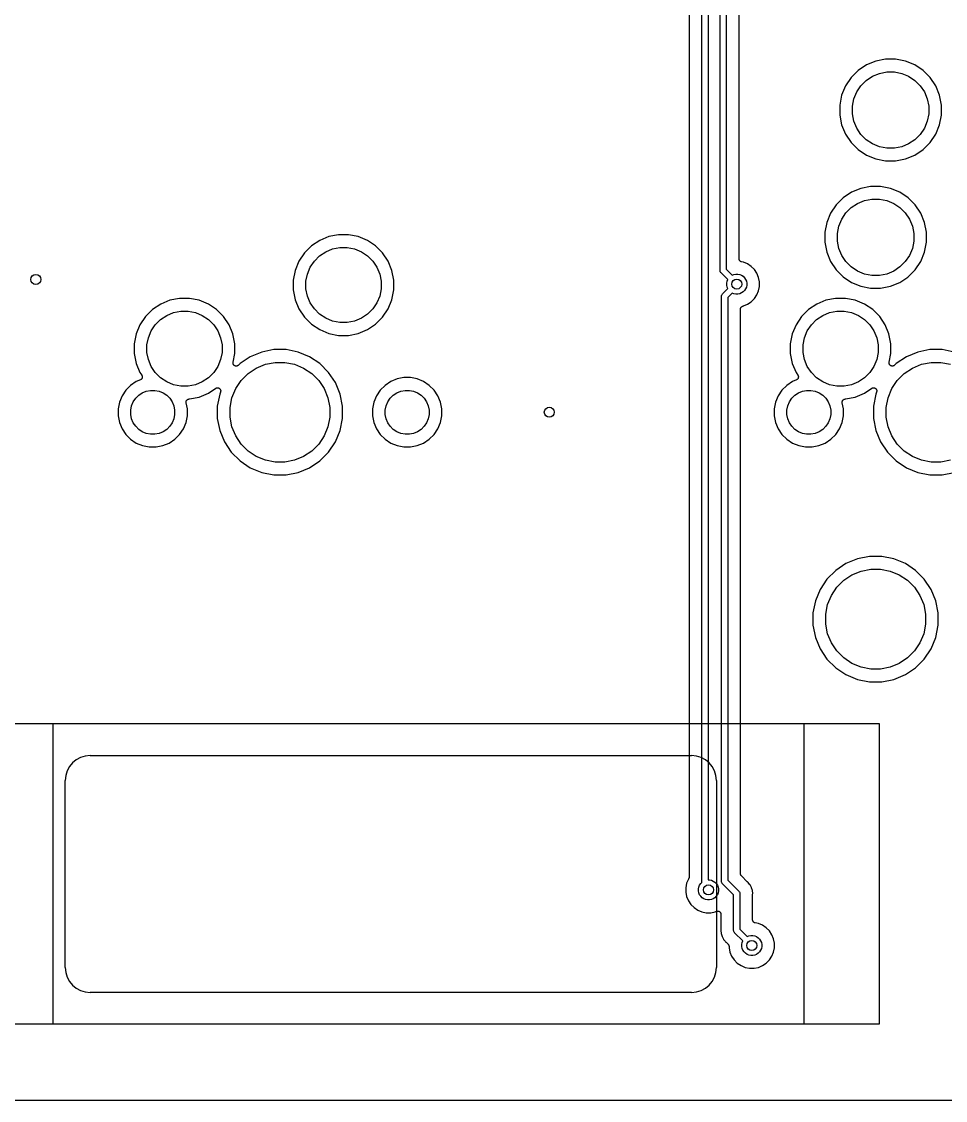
# Model space of a CAD drawing. Extents: x 59 to 2996, y -153 to 1402.
# Drawn here: x 737.1 to 773.98, y 613.82 to 656.88 of the extents above; entities that cross this region are included whole.
import ezdxf

# ---------------------------------------------------------------- set-up
doc = ezdxf.new("R2010")
doc.units = 0
doc.layers.get('0').update_dxf_attribs({"linetype": 'CONTINUOUS'})
doc.layers.add('BLACK', color=7, linetype='CONTINUOUS')
doc.layers.add('OLED', color=7, linetype='CONTINUOUS')

msp = doc.modelspace()

# ---------------------------------------------------------------- linework, layer by layer
for p, q in [((733.341, 628.857), (771.341, 628.857)), ((738.341, 628.857), (738.341, 616.857)), ((768.341, 616.857), (768.341, 628.857)), ((771.341, 628.857), (771.341, 616.857)), ((739.841, 627.584), (763.841, 627.584)), ((738.841, 619.127), (738.841, 626.584)), ((764.841, 626.584), (764.841, 619.127)), ((763.841, 618.127), (739.841, 618.127)), ((771.341, 616.857), (733.341, 616.857))]:
    msp.add_line(p, q)
for centre, start, end in [((739.841, 626.584), 90, 180), ((763.841, 626.584), 0, 90), ((739.841, 619.127), 180, 270), ((763.841, 619.127), 270, 0)]:
    msp.add_arc(centre, 1, start, end)
at = {"layer": 'BLACK', "linetype": 'Continuous'}
msp.add_line((765.799, 645.401), (765.799, 645.401), dxfattribs=at)
for points in [[(763.75, 675.533), (763.75, 634.871), (763.75, 634.871), (763.75, 622.733), (763.75, 622.733), (763.75, 622.733), (763.75, 622.733), (763.75, 622.731), (763.748, 622.72), (763.747, 622.708), (763.747, 622.707), (763.747, 622.707), (763.743, 622.696), (763.74, 622.684), (763.74, 622.684), (763.739, 622.683), (763.734, 622.673), (763.728, 622.663), (763.719, 622.648), (763.65, 622.483), (763.615, 622.307), (763.615, 622.128), (763.65, 621.953), (763.719, 621.788), (763.818, 621.639), (763.944, 621.513), (764.093, 621.413), (764.258, 621.345), (764.434, 621.31), (764.613, 621.31), (764.788, 621.345), (764.841, 621.367), (764.842, 621.367), (764.842, 621.367), (764.842, 621.367), (764.843, 621.367), (764.855, 621.371), (764.866, 621.374), (764.866, 621.374), (764.867, 621.374), (764.879, 621.375), (764.891, 621.376), (764.891, 621.376), (764.891, 621.376), (764.903, 621.375), (764.915, 621.374), (764.916, 621.374), (764.916, 621.374), (764.927, 621.37), (764.939, 621.366), (764.939, 621.366), (764.94, 621.366), (764.95, 621.36), (764.961, 621.355), (764.961, 621.354), (764.961, 621.354), (764.971, 621.347), (764.98, 621.339), (764.98, 621.339), (764.98, 621.338), (764.988, 621.329), (764.996, 621.32), (764.996, 621.319), (764.996, 621.319), (765.001, 621.309), (765.007, 621.298), (765.007, 621.297), (765.007, 621.297), (765.011, 621.286), (765.014, 621.274), (765.014, 621.274), (765.015, 621.273), (765.016, 621.261), (765.017, 621.249), (765.017, 620.638), (765.017, 620.636), (765.016, 620.631), (765.016, 620.626), (765.014, 620.601), (765.026, 620.477), (765.062, 620.357), (765.121, 620.247), (765.126, 620.242), (765.126, 620.242), (765.184, 620.17), (765.184, 620.17), (765.2, 620.151), (765.219, 620.135), (765.221, 620.134), (765.224, 620.13), (765.229, 620.127), (765.305, 620.051), (765.305, 620.05), (765.305, 620.05), (765.305, 620.05), (765.306, 620.049), (765.313, 620.04), (765.321, 620.031), (765.321, 620.031), (765.321, 620.03), (765.327, 620.02), (765.332, 620.009), (765.332, 620.009), (765.333, 620.008), (765.336, 619.997), (765.339, 619.986), (765.339, 619.985), (765.34, 619.984), (765.341, 619.973), (765.342, 619.961), (765.342, 619.911), (765.377, 619.736), (765.445, 619.571), (765.545, 619.422), (765.671, 619.295), (765.82, 619.196), (765.985, 619.128), (766.16, 619.093), (766.339, 619.093), (766.515, 619.128), (766.68, 619.196), (766.829, 619.295), (766.955, 619.422), (767.054, 619.571), (767.123, 619.736), (767.158, 619.911), (767.158, 620.09), (767.123, 620.266), (767.054, 620.431), (766.955, 620.58), (766.829, 620.706), (766.68, 620.805), (766.515, 620.874), (766.385, 620.9), (766.384, 620.9), (766.384, 620.9), (766.384, 620.9), (766.383, 620.9), (766.372, 620.904), (766.361, 620.907), (766.36, 620.907), (766.36, 620.907), (766.349, 620.913), (766.339, 620.919), (766.338, 620.919), (766.338, 620.919), (766.329, 620.927), (766.32, 620.935), (766.319, 620.935), (766.319, 620.935), (766.312, 620.945), (766.304, 620.954), (766.304, 620.954), (766.303, 620.955), (766.298, 620.965), (766.292, 620.976), (766.292, 620.976), (766.292, 620.977), (766.289, 620.988), (766.285, 621), (766.285, 621), (766.285, 621), (766.284, 621.012), (766.283, 621.024), (766.283, 622.032), (766.283, 622.034), (766.283, 622.039), (766.283, 622.044), (766.286, 622.069), (766.274, 622.193), (766.242, 622.297), (766.237, 622.313), (766.179, 622.423), (766.175, 622.427), (766.175, 622.427), (766.1, 622.519), (766.08, 622.535), (766.079, 622.536), (766.075, 622.54), (766.071, 622.543), (765.836, 622.778), (765.836, 622.778), (765.836, 622.778), (765.836, 622.778), (765.835, 622.779), (765.828, 622.789), (765.82, 622.798), (765.82, 622.798), (765.819, 622.799), (765.814, 622.809), (765.809, 622.82), (765.808, 622.82), (765.808, 622.821), (765.805, 622.832), (765.801, 622.843), (765.801, 622.844), (765.801, 622.845), (765.8, 622.856), (765.799, 622.868), (765.799, 645.4), (765.799, 645.401), (765.799, 645.401), (765.799, 645.402), (765.8, 645.414), (765.802, 645.426), (765.802, 645.426), (765.802, 645.427), (765.805, 645.438), (765.809, 645.45), (765.809, 645.45), (765.809, 645.45), (765.815, 645.461), (765.821, 645.471), (765.821, 645.472), (765.821, 645.472), (765.829, 645.481), (765.836, 645.49), (765.837, 645.491), (765.837, 645.491), (765.846, 645.499), (765.856, 645.506), (765.856, 645.506), (765.856, 645.507), (765.867, 645.512), (765.878, 645.518), (765.878, 645.518), (765.878, 645.518), (765.89, 645.521), (765.901, 645.525), (765.915, 645.528), (766.08, 645.596), (766.229, 645.695), (766.355, 645.822), (766.454, 645.971), (766.523, 646.136), (766.558, 646.311), (766.558, 646.49), (766.523, 646.666), (766.454, 646.831), (766.355, 646.98), (766.229, 647.106), (766.08, 647.205), (765.915, 647.274), (765.843, 647.288), (765.842, 647.288), (765.842, 647.288), (765.842, 647.288), (765.841, 647.288), (765.83, 647.292), (765.819, 647.296), (765.818, 647.296), (765.818, 647.296), (765.807, 647.302), (765.797, 647.307), (765.796, 647.308), (765.796, 647.308), (765.787, 647.316), (765.778, 647.323), (765.777, 647.324), (765.777, 647.324), (765.77, 647.333), (765.762, 647.342), (765.762, 647.343), (765.761, 647.343), (765.756, 647.354), (765.75, 647.364), (765.75, 647.365), (765.75, 647.365), (765.747, 647.377), (765.743, 647.388), (765.743, 647.388), (765.743, 647.389), (765.742, 647.401), (765.741, 647.413), (765.741, 661.673)], [(764.508, 675.518), (764.508, 634.84), (764.508, 634.84), (764.508, 634.767), (764.508, 634.551), (764.508, 634.551), (764.508, 622.618), (764.563, 622.618), (764.64, 622.602), (764.713, 622.572), (764.778, 622.528), (764.834, 622.473), (764.878, 622.407), (764.908, 622.334), (764.923, 622.257), (764.923, 622.178), (764.908, 622.101), (764.878, 622.028), (764.834, 621.963), (764.778, 621.907), (764.713, 621.863), (764.64, 621.833), (764.563, 621.818), (764.484, 621.818), (764.407, 621.833), (764.334, 621.863), (764.268, 621.907), (764.213, 621.963), (764.169, 622.028), (764.139, 622.101), (764.123, 622.178), (764.123, 622.257), (764.139, 622.334), (764.169, 622.407), (764.213, 622.473), (764.258, 622.518), (764.258, 634.84), (764.258, 634.84), (764.258, 675.564)], [(765.233, 661.996), (765.233, 646.995), (765.469, 646.759), (765.533, 646.785), (765.61, 646.801), (765.689, 646.801), (765.766, 646.785), (765.839, 646.755), (765.905, 646.711), (765.96, 646.656), (766.004, 646.59), (766.034, 646.517), (766.05, 646.44), (766.05, 646.361), (766.034, 646.284), (766.004, 646.211), (765.96, 646.146), (765.905, 646.09), (765.839, 646.046), (765.766, 646.016), (765.689, 646.001), (765.61, 646.001), (765.533, 646.016), (765.469, 646.043), (765.291, 645.865), (765.291, 622.605), (765.734, 622.162), (765.739, 622.158), (765.743, 622.153), (765.743, 622.153), (765.753, 622.141), (765.754, 622.139), (765.766, 622.117), (765.773, 622.094), (765.775, 622.075), (765.775, 622.075), (765.775, 622.069), (765.775, 622.063), (765.775, 620.653), (766.069, 620.359), (766.133, 620.385), (766.21, 620.401), (766.289, 620.401), (766.366, 620.385), (766.439, 620.355), (766.505, 620.311), (766.56, 620.256), (766.604, 620.19), (766.634, 620.117), (766.65, 620.04), (766.65, 619.961), (766.634, 619.884), (766.604, 619.811), (766.56, 619.746), (766.505, 619.69), (766.439, 619.646), (766.366, 619.616), (766.289, 619.601), (766.21, 619.601), (766.133, 619.616), (766.06, 619.646), (765.995, 619.69), (765.939, 619.746), (765.895, 619.811), (765.865, 619.884), (765.85, 619.961), (765.85, 620.04), (765.865, 620.117), (765.892, 620.182), (765.566, 620.508), (765.561, 620.512), (765.557, 620.517), (765.557, 620.517), (765.545, 620.531), (765.534, 620.553), (765.528, 620.571), (765.527, 620.576), (765.525, 620.595), (765.525, 620.595), (765.524, 620.601), (765.525, 620.607), (765.525, 622.018), (765.082, 622.46), (765.077, 622.464), (765.073, 622.469), (765.062, 622.483), (765.05, 622.505), (765.043, 622.529), (765.041, 622.542), (765.041, 622.547), (765.04, 622.553), (765.041, 622.559), (765.041, 645.911), (765.04, 645.917), (765.041, 645.923), (765.041, 645.923), (765.043, 645.941), (765.05, 645.965), (765.062, 645.987), (765.077, 646.006), (765.082, 646.01), (765.292, 646.22), (765.265, 646.284), (765.25, 646.361), (765.25, 646.44), (765.265, 646.517), (765.292, 646.582), (765.024, 646.85), (765.019, 646.854), (765.015, 646.859), (765.015, 646.859), (765.003, 646.873), (764.992, 646.895), (764.985, 646.918), (764.982, 646.943), (764.983, 646.949), (764.983, 661.996)], [(774.336, 643.689), (773.853, 643.785), (773.36, 643.785), (772.876, 643.689), (772.421, 643.5), (772.011, 643.226), (771.95, 643.165), (771.949, 643.164), (771.949, 643.164), (771.949, 643.164), (771.949, 643.163), (771.939, 643.156), (771.929, 643.148), (771.929, 643.148), (771.929, 643.148), (771.918, 643.142), (771.907, 643.137), (771.907, 643.137), (771.907, 643.137), (771.895, 643.133), (771.884, 643.13), (771.884, 643.13), (771.883, 643.13), (771.871, 643.129), (771.859, 643.128), (771.859, 643.128), (771.859, 643.128), (771.847, 643.129), (771.834, 643.13), (771.834, 643.13), (771.834, 643.13), (771.823, 643.134), (771.811, 643.138), (771.811, 643.138), (771.81, 643.138), (771.8, 643.143), (771.789, 643.149), (771.789, 643.149), (771.789, 643.149), (771.779, 643.157), (771.77, 643.165), (771.77, 643.165), (771.77, 643.165), (771.762, 643.175), (771.754, 643.184), (771.754, 643.184), (771.754, 643.185), (771.748, 643.195), (771.743, 643.206), (771.742, 643.206), (771.742, 643.207), (771.739, 643.218), (771.735, 643.23), (771.735, 643.23), (771.735, 643.23), (771.734, 643.243), (771.733, 643.255), (771.733, 643.255), (771.733, 643.255), (771.734, 643.267), (771.735, 643.279), (771.804, 643.625), (771.804, 644.021), (771.727, 644.409), (771.576, 644.774), (771.356, 645.103), (771.076, 645.383), (770.747, 645.602), (770.382, 645.754), (769.994, 645.831), (769.598, 645.831), (769.211, 645.754), (768.845, 645.602), (768.516, 645.383), (768.237, 645.103), (768.017, 644.774), (767.865, 644.409), (767.788, 644.021), (767.788, 643.625), (767.865, 643.237), (768.017, 642.872), (768.089, 642.763), (768.09, 642.762), (768.09, 642.762), (768.09, 642.762), (768.09, 642.762), (768.096, 642.751), (768.101, 642.74), (768.102, 642.74), (768.102, 642.74), (768.105, 642.728), (768.108, 642.717), (768.108, 642.716), (768.109, 642.716), (768.11, 642.704), (768.111, 642.692), (768.111, 642.692), (768.111, 642.691), (768.109, 642.679), (768.108, 642.667), (768.108, 642.667), (768.108, 642.667), (768.104, 642.655), (768.101, 642.644), (768.101, 642.643), (768.101, 642.643), (768.095, 642.633), (768.089, 642.622), (768.089, 642.622), (768.089, 642.621), (768.081, 642.612), (768.073, 642.603), (768.073, 642.602), (768.073, 642.602), (768.063, 642.595), (768.054, 642.587), (768.054, 642.587), (768.054, 642.587), (768.043, 642.581), (768.032, 642.575), (767.871, 642.509), (767.645, 642.357), (767.452, 642.165), (767.301, 641.938), (767.196, 641.686), (767.143, 641.419), (767.143, 641.147), (767.196, 640.88), (767.301, 640.628), (767.452, 640.401), (767.645, 640.209), (767.871, 640.057), (768.123, 639.953), (768.39, 639.9), (768.662, 639.9), (768.93, 639.953), (769.181, 640.057), (769.408, 640.209), (769.6, 640.401), (769.752, 640.628), (769.856, 640.88), (769.909, 641.147), (769.909, 641.419), (769.861, 641.663), (769.861, 641.664), (769.861, 641.664), (769.861, 641.664), (769.86, 641.665), (769.859, 641.677), (769.858, 641.689), (769.858, 641.689), (769.858, 641.69), (769.86, 641.702), (769.861, 641.713), (769.861, 641.714), (769.861, 641.714), (769.865, 641.726), (769.868, 641.737), (769.868, 641.738), (769.868, 641.738), (769.874, 641.748), (769.88, 641.759), (769.88, 641.759), (769.88, 641.76), (769.888, 641.769), (769.896, 641.778), (769.896, 641.778), (769.896, 641.779), (769.906, 641.786), (769.915, 641.794), (769.915, 641.794), (769.916, 641.794), (769.926, 641.8), (769.937, 641.805), (769.937, 641.805), (769.938, 641.806), (769.949, 641.809), (769.961, 641.813), (769.961, 641.813), (769.961, 641.813), (769.973, 641.814), (769.985, 641.815), (769.994, 641.815), (770.382, 641.892), (770.747, 642.043), (771.043, 642.241), (771.045, 642.242), (771.045, 642.242), (771.045, 642.242), (771.045, 642.242), (771.056, 642.248), (771.067, 642.254), (771.067, 642.254), (771.067, 642.254), (771.078, 642.257), (771.09, 642.26), (771.091, 642.26), (771.091, 642.261), (771.103, 642.262), (771.115, 642.263), (771.115, 642.263), (771.115, 642.263), (771.128, 642.261), (771.14, 642.26), (771.14, 642.26), (771.14, 642.26), (771.152, 642.256), (771.163, 642.253), (771.164, 642.253), (771.164, 642.253), (771.174, 642.247), (771.185, 642.241), (771.185, 642.241), (771.185, 642.241), (771.194, 642.233), (771.204, 642.225), (771.204, 642.225), (771.204, 642.225), (771.212, 642.216), (771.22, 642.206), (771.22, 642.206), (771.22, 642.205), (771.226, 642.195), (771.231, 642.184), (771.231, 642.184), (771.232, 642.184), (771.235, 642.172), (771.239, 642.16), (771.239, 642.16), (771.239, 642.16), (771.24, 642.148), (771.241, 642.135), (771.241, 642.135), (771.241, 642.135), (771.24, 642.123), (771.238, 642.111), (771.238, 642.111), (771.238, 642.11), (771.235, 642.099), (771.231, 642.087), (771.2, 642.013), (771.104, 641.529), (771.104, 641.037), (771.2, 640.553), (771.389, 640.098), (771.663, 639.688), (772.011, 639.34), (772.421, 639.066), (772.876, 638.877), (773.36, 638.781), (773.853, 638.781), (774.336, 638.877)], [(774.188, 639.366), (773.803, 639.289), (773.41, 639.289), (773.025, 639.366), (772.662, 639.516), (772.335, 639.734), (772.057, 640.012), (771.839, 640.338), (771.689, 640.701), (771.612, 641.087), (771.612, 641.479), (771.689, 641.865), (771.839, 642.227), (772.057, 642.554), (772.335, 642.832), (772.662, 643.05), (773.025, 643.2), (773.41, 643.277), (773.803, 643.277), (774.188, 643.2)], [(807.771, 613.816), (734.64, 613.816)]]:
    msp.add_lwpolyline(points, dxfattribs=at)
for points in [[(771.198, 655.302), (770.828, 655.149), (770.495, 654.926), (770.212, 654.643), (769.99, 654.31), (769.837, 653.941), (769.759, 653.548), (769.759, 653.148), (769.837, 652.755), (769.99, 652.385), (770.212, 652.053), (770.495, 651.77), (770.828, 651.547), (771.198, 651.394), (771.591, 651.316), (771.991, 651.316), (772.383, 651.394), (772.753, 651.547), (773.086, 651.77), (773.369, 652.053), (773.591, 652.385), (773.745, 652.755), (773.823, 653.148), (773.823, 653.548), (773.745, 653.941), (773.591, 654.31), (773.369, 654.643), (773.086, 654.926), (772.753, 655.149), (772.383, 655.302), (771.991, 655.38), (771.591, 655.38)], [(772.513, 654.699), (772.762, 654.532), (772.975, 654.319), (773.141, 654.07), (773.256, 653.792), (773.315, 653.498), (773.315, 653.198), (773.256, 652.903), (773.141, 652.626), (772.975, 652.376), (772.762, 652.164), (772.513, 651.997), (772.235, 651.883), (771.941, 651.824), (771.641, 651.824), (771.346, 651.883), (771.069, 651.997), (770.819, 652.164), (770.607, 652.376), (770.44, 652.626), (770.325, 652.903), (770.267, 653.198), (770.267, 653.498), (770.325, 653.792), (770.44, 654.07), (770.607, 654.319), (770.819, 654.532), (771.069, 654.699), (771.346, 654.813), (771.641, 654.872), (771.941, 654.872), (772.235, 654.813)], [(770.602, 650.222), (770.232, 650.069), (769.899, 649.846), (769.616, 649.563), (769.394, 649.23), (769.241, 648.861), (769.162, 648.468), (769.162, 648.068), (769.241, 647.675), (769.394, 647.305), (769.616, 646.973), (769.899, 646.69), (770.232, 646.467), (770.602, 646.314), (770.994, 646.236), (771.395, 646.236), (771.787, 646.314), (772.157, 646.467), (772.474, 646.679), (772.474, 646.679), (772.49, 646.69), (772.773, 646.973), (772.995, 647.305), (773.148, 647.675), (773.226, 648.068), (773.226, 648.468), (773.148, 648.861), (772.995, 649.23), (772.773, 649.563), (772.49, 649.846), (772.157, 650.069), (771.787, 650.222), (771.395, 650.3), (770.994, 650.3)], [(771.916, 649.619), (772.166, 649.452), (772.378, 649.239), (772.545, 648.99), (772.66, 648.712), (772.718, 648.418), (772.718, 648.118), (772.66, 647.823), (772.545, 647.546), (772.378, 647.296), (772.166, 647.084), (771.916, 646.917), (771.639, 646.803), (771.345, 646.744), (771.044, 646.744), (770.75, 646.803), (770.473, 646.917), (770.223, 647.084), (770.011, 647.296), (769.844, 647.546), (769.729, 647.823), (769.67, 648.118), (769.67, 648.418), (769.729, 648.712), (769.844, 648.99), (770.011, 649.239), (770.223, 649.452), (770.473, 649.619), (770.75, 649.733), (771.044, 649.792), (771.345, 649.792), (771.639, 649.733)], [(749.367, 648.294), (749.001, 648.142), (748.672, 647.923), (748.393, 647.643), (748.173, 647.314), (748.022, 646.949), (747.944, 646.561), (747.944, 646.165), (748.022, 645.777), (748.173, 645.412), (748.393, 645.083), (748.672, 644.803), (749.001, 644.583), (749.367, 644.432), (749.755, 644.355), (750.15, 644.355), (750.538, 644.432), (750.904, 644.583), (751.233, 644.803), (751.512, 645.083), (751.732, 645.412), (751.883, 645.777), (751.96, 646.165), (751.96, 646.561), (751.883, 646.949), (751.732, 647.314), (751.512, 647.643), (751.233, 647.923), (750.904, 648.142), (750.538, 648.294), (750.15, 648.371), (749.755, 648.371)], [(750.663, 647.692), (750.909, 647.528), (751.118, 647.319), (751.282, 647.073), (751.395, 646.8), (751.452, 646.511), (751.452, 646.215), (751.395, 645.925), (751.282, 645.652), (751.118, 645.407), (750.909, 645.198), (750.663, 645.034), (750.39, 644.921), (750.1, 644.863), (749.805, 644.863), (749.515, 644.921), (749.242, 645.034), (748.996, 645.198), (748.787, 645.407), (748.623, 645.652), (748.51, 645.925), (748.452, 646.215), (748.452, 646.511), (748.51, 646.8), (748.623, 647.073), (748.787, 647.319), (748.996, 647.528), (749.242, 647.692), (749.515, 647.805), (749.805, 647.863), (750.1, 647.863), (750.39, 647.805)], [(749.63, 642.468), (749.356, 642.878), (749.007, 643.226), (748.598, 643.5), (748.142, 643.689), (747.659, 643.785), (747.166, 643.785), (746.683, 643.689), (746.227, 643.5), (745.818, 643.226), (745.756, 643.165), (745.755, 643.164), (745.755, 643.164), (745.755, 643.164), (745.755, 643.163), (745.745, 643.156), (745.736, 643.148), (745.736, 643.148), (745.735, 643.148), (745.725, 643.142), (745.714, 643.137), (745.714, 643.137), (745.713, 643.137), (745.702, 643.133), (745.69, 643.13), (745.69, 643.13), (745.69, 643.13), (745.677, 643.129), (745.665, 643.128), (745.665, 643.128), (745.665, 643.128), (745.653, 643.129), (745.641, 643.13), (745.64, 643.13), (745.64, 643.13), (745.629, 643.134), (745.617, 643.138), (745.617, 643.138), (745.617, 643.138), (745.606, 643.143), (745.595, 643.149), (745.595, 643.149), (745.595, 643.149), (745.585, 643.157), (745.576, 643.165), (745.576, 643.165), (745.576, 643.165), (745.568, 643.175), (745.56, 643.184), (745.56, 643.184), (745.56, 643.185), (745.555, 643.195), (745.549, 643.206), (745.549, 643.206), (745.549, 643.207), (745.545, 643.218), (745.542, 643.23), (745.542, 643.23), (745.542, 643.23), (745.54, 643.243), (745.539, 643.255), (745.539, 643.255), (745.539, 643.255), (745.541, 643.267), (745.542, 643.279), (745.61, 643.625), (745.61, 644.021), (745.533, 644.409), (745.382, 644.774), (745.162, 645.103), (744.883, 645.383), (744.554, 645.602), (744.188, 645.754), (743.8, 645.831), (743.405, 645.831), (743.017, 645.754), (742.651, 645.602), (742.322, 645.383), (742.043, 645.103), (741.823, 644.774), (741.672, 644.409), (741.594, 644.021), (741.594, 643.625), (741.672, 643.237), (741.823, 642.872), (741.896, 642.763), (741.896, 642.762), (741.896, 642.762), (741.896, 642.762), (741.897, 642.762), (741.902, 642.751), (741.908, 642.74), (741.908, 642.74), (741.908, 642.74), (741.911, 642.728), (741.915, 642.717), (741.915, 642.716), (741.915, 642.716), (741.916, 642.704), (741.917, 642.692), (741.917, 642.692), (741.917, 642.691), (741.916, 642.679), (741.914, 642.667), (741.914, 642.667), (741.914, 642.667), (741.911, 642.655), (741.907, 642.644), (741.907, 642.643), (741.907, 642.643), (741.901, 642.633), (741.895, 642.622), (741.895, 642.622), (741.895, 642.621), (741.887, 642.612), (741.88, 642.603), (741.879, 642.602), (741.879, 642.602), (741.87, 642.595), (741.86, 642.587), (741.86, 642.587), (741.86, 642.587), (741.849, 642.581), (741.839, 642.575), (741.677, 642.509), (741.451, 642.357), (741.258, 642.165), (741.107, 641.938), (741.003, 641.686), (740.949, 641.419), (740.949, 641.147), (741.003, 640.88), (741.107, 640.628), (741.258, 640.401), (741.451, 640.209), (741.677, 640.057), (741.929, 639.953), (742.196, 639.9), (742.469, 639.9), (742.736, 639.953), (742.988, 640.057), (743.214, 640.209), (743.407, 640.401), (743.558, 640.628), (743.662, 640.88), (743.715, 641.147), (743.715, 641.419), (743.667, 641.663), (743.667, 641.664), (743.667, 641.664), (743.667, 641.664), (743.667, 641.665), (743.666, 641.677), (743.665, 641.689), (743.665, 641.689), (743.665, 641.69), (743.666, 641.702), (743.667, 641.713), (743.667, 641.714), (743.667, 641.714), (743.671, 641.726), (743.674, 641.737), (743.675, 641.738), (743.675, 641.738), (743.68, 641.748), (743.686, 641.759), (743.686, 641.759), (743.687, 641.76), (743.694, 641.769), (743.702, 641.778), (743.702, 641.778), (743.703, 641.779), (743.712, 641.786), (743.721, 641.794), (743.722, 641.794), (743.722, 641.794), (743.732, 641.8), (743.743, 641.805), (743.743, 641.805), (743.744, 641.806), (743.755, 641.809), (743.767, 641.813), (743.767, 641.813), (743.768, 641.813), (743.78, 641.814), (743.792, 641.815), (743.8, 641.815), (744.188, 641.892), (744.554, 642.043), (744.85, 642.241), (744.851, 642.242), (744.851, 642.242), (744.851, 642.242), (744.851, 642.242), (744.862, 642.248), (744.873, 642.254), (744.873, 642.254), (744.873, 642.254), (744.885, 642.257), (744.897, 642.26), (744.897, 642.26), (744.897, 642.261), (744.909, 642.262), (744.921, 642.263), (744.921, 642.263), (744.922, 642.263), (744.934, 642.261), (744.946, 642.26), (744.946, 642.26), (744.946, 642.26), (744.958, 642.256), (744.97, 642.253), (744.97, 642.253), (744.97, 642.253), (744.98, 642.247), (744.991, 642.241), (744.992, 642.241), (744.992, 642.241), (745.001, 642.233), (745.01, 642.225), (745.011, 642.225), (745.011, 642.225), (745.018, 642.216), (745.026, 642.206), (745.026, 642.206), (745.026, 642.205), (745.032, 642.195), (745.038, 642.184), (745.038, 642.184), (745.038, 642.184), (745.041, 642.172), (745.045, 642.16), (745.045, 642.16), (745.045, 642.16), (745.046, 642.148), (745.047, 642.135), (745.047, 642.135), (745.047, 642.135), (745.046, 642.123), (745.045, 642.111), (745.045, 642.111), (745.045, 642.11), (745.041, 642.099), (745.038, 642.087), (745.007, 642.013), (744.911, 641.529), (744.911, 641.037), (745.007, 640.553), (745.195, 640.098), (745.469, 639.688), (745.818, 639.34), (746.227, 639.066), (746.683, 638.877), (747.166, 638.781), (747.659, 638.781), (748.142, 638.877), (748.598, 639.066), (749.007, 639.34), (749.356, 639.688), (749.63, 640.098), (749.818, 640.553), (749.914, 641.037), (749.914, 641.529), (749.818, 642.013)], [(744.313, 645.152), (744.559, 644.988), (744.768, 644.779), (744.932, 644.533), (745.045, 644.26), (745.102, 643.971), (745.102, 643.675), (745.045, 643.385), (744.932, 643.112), (744.768, 642.867), (744.559, 642.658), (744.313, 642.494), (744.04, 642.381), (743.75, 642.323), (743.455, 642.323), (743.165, 642.381), (742.892, 642.494), (742.646, 642.658), (742.437, 642.867), (742.273, 643.112), (742.16, 643.385), (742.102, 643.675), (742.102, 643.971), (742.16, 644.26), (742.273, 644.533), (742.437, 644.779), (742.646, 644.988), (742.892, 645.152), (743.165, 645.265), (743.455, 645.323), (743.75, 645.323), (744.04, 645.265)], [(770.507, 645.152), (770.752, 644.988), (770.961, 644.779), (771.126, 644.533), (771.239, 644.26), (771.296, 643.971), (771.296, 643.675), (771.239, 643.385), (771.126, 643.112), (770.961, 642.867), (770.752, 642.658), (770.507, 642.494), (770.234, 642.381), (769.944, 642.323), (769.649, 642.323), (769.359, 642.381), (769.086, 642.494), (768.84, 642.658), (768.631, 642.867), (768.467, 643.112), (768.354, 643.385), (768.296, 643.675), (768.296, 643.971), (768.354, 644.26), (768.467, 644.533), (768.631, 644.779), (768.84, 644.988), (769.086, 645.152), (769.359, 645.265), (769.649, 645.323), (769.944, 645.323), (770.234, 645.265)], [(748.357, 643.05), (748.684, 642.832), (748.961, 642.554), (749.179, 642.227), (749.33, 641.865), (749.406, 641.479), (749.406, 641.087), (749.33, 640.701), (749.179, 640.338), (748.961, 640.012), (748.684, 639.734), (748.357, 639.516), (747.994, 639.366), (747.609, 639.289), (747.216, 639.289), (746.831, 639.366), (746.468, 639.516), (746.141, 639.734), (745.864, 640.012), (745.646, 640.338), (745.495, 640.701), (745.419, 641.087), (745.419, 641.479), (745.495, 641.865), (745.646, 642.227), (745.864, 642.554), (746.141, 642.832), (746.468, 643.05), (746.831, 643.2), (747.216, 643.277), (747.609, 643.277), (747.994, 643.2)], [(752.089, 642.613), (751.837, 642.509), (751.611, 642.357), (751.418, 642.165), (751.267, 641.938), (751.163, 641.686), (751.109, 641.419), (751.109, 641.147), (751.163, 640.88), (751.267, 640.628), (751.418, 640.401), (751.611, 640.209), (751.837, 640.057), (752.089, 639.953), (752.356, 639.9), (752.629, 639.9), (752.896, 639.953), (753.148, 640.057), (753.374, 640.209), (753.567, 640.401), (753.718, 640.628), (753.822, 640.88), (753.875, 641.147), (753.875, 641.419), (753.822, 641.686), (753.718, 641.938), (753.567, 642.165), (753.374, 642.357), (753.148, 642.509), (752.896, 642.613), (752.629, 642.666), (752.356, 642.666)], [(742.747, 642.058), (742.89, 641.963), (743.012, 641.841), (743.108, 641.697), (743.174, 641.538), (743.207, 641.369), (743.207, 641.197), (743.174, 641.028), (743.108, 640.868), (743.012, 640.725), (742.89, 640.603), (742.747, 640.508), (742.588, 640.442), (742.419, 640.408), (742.246, 640.408), (742.077, 640.442), (741.918, 640.508), (741.775, 640.603), (741.653, 640.725), (741.557, 640.868), (741.491, 641.028), (741.457, 641.197), (741.457, 641.369), (741.491, 641.538), (741.557, 641.697), (741.653, 641.841), (741.775, 641.963), (741.918, 642.058), (742.077, 642.124), (742.246, 642.158), (742.419, 642.158), (742.588, 642.124)], [(752.907, 642.058), (753.05, 641.963), (753.172, 641.841), (753.268, 641.697), (753.334, 641.538), (753.367, 641.369), (753.367, 641.197), (753.334, 641.028), (753.268, 640.868), (753.172, 640.725), (753.05, 640.603), (752.907, 640.508), (752.748, 640.442), (752.579, 640.408), (752.406, 640.408), (752.237, 640.442), (752.078, 640.508), (751.935, 640.603), (751.813, 640.725), (751.717, 640.868), (751.651, 641.028), (751.617, 641.197), (751.617, 641.369), (751.651, 641.538), (751.717, 641.697), (751.813, 641.841), (751.935, 641.963), (752.078, 642.058), (752.237, 642.124), (752.406, 642.158), (752.579, 642.158), (752.748, 642.124)], [(768.941, 642.058), (769.084, 641.963), (769.206, 641.841), (769.302, 641.697), (769.368, 641.538), (769.401, 641.369), (769.401, 641.197), (769.368, 641.028), (769.302, 640.868), (769.206, 640.725), (769.084, 640.603), (768.941, 640.508), (768.781, 640.442), (768.612, 640.408), (768.44, 640.408), (768.271, 640.442), (768.112, 640.508), (767.968, 640.603), (767.847, 640.725), (767.751, 640.868), (767.685, 641.028), (767.651, 641.197), (767.651, 641.369), (767.685, 641.538), (767.751, 641.697), (767.847, 641.841), (767.968, 641.963), (768.112, 642.058), (768.271, 642.124), (768.44, 642.158), (768.612, 642.158), (768.781, 642.124)], [(770.465, 635.434), (770.009, 635.245), (769.6, 634.971), (769.251, 634.623), (768.977, 634.213), (768.789, 633.758), (768.693, 633.274), (768.693, 632.782), (768.789, 632.298), (768.977, 631.843), (769.251, 631.433), (769.6, 631.085), (770.009, 630.811), (770.465, 630.622), (770.948, 630.526), (771.441, 630.526), (771.924, 630.622), (772.38, 630.811), (772.789, 631.085), (773.138, 631.433), (773.412, 631.843), (773.6, 632.298), (773.696, 632.782), (773.696, 633.274), (773.6, 633.758), (773.412, 634.213), (773.138, 634.623), (772.789, 634.971), (772.38, 635.245), (771.924, 635.434), (771.441, 635.53), (770.948, 635.53)], [(772.139, 634.795), (772.466, 634.577), (772.743, 634.299), (772.961, 633.972), (773.112, 633.61), (773.188, 633.224), (773.188, 632.832), (773.112, 632.446), (772.961, 632.083), (772.743, 631.757), (772.466, 631.479), (772.139, 631.261), (771.776, 631.111), (771.391, 631.034), (770.998, 631.034), (770.613, 631.111), (770.25, 631.261), (769.923, 631.479), (769.646, 631.757), (769.428, 632.083), (769.277, 632.446), (769.201, 632.832), (769.201, 633.224), (769.277, 633.61), (769.428, 633.972), (769.646, 634.299), (769.923, 634.577), (770.25, 634.795), (770.613, 634.945), (770.998, 635.022), (771.391, 635.022), (771.776, 634.945)]]:
    msp.add_lwpolyline(points, close=True, dxfattribs=at)
at = {"layer": 'BLACK'}
for centre in [(737.666, 646.586), (765.65, 646.401), (758.166, 641.286), (764.523, 622.218), (766.25, 620.001)]:
    msp.add_circle(centre, 0.2, dxfattribs=at)
at = {"layer": 'OLED', "color": 7}
msp.add_lwpolyline([(771.341, 628.857), (771.341, 616.857), (768.341, 616.857), (768.341, 628.857), (771.341, 628.857)], dxfattribs=at)

doc.saveas('drawing.dxf')
